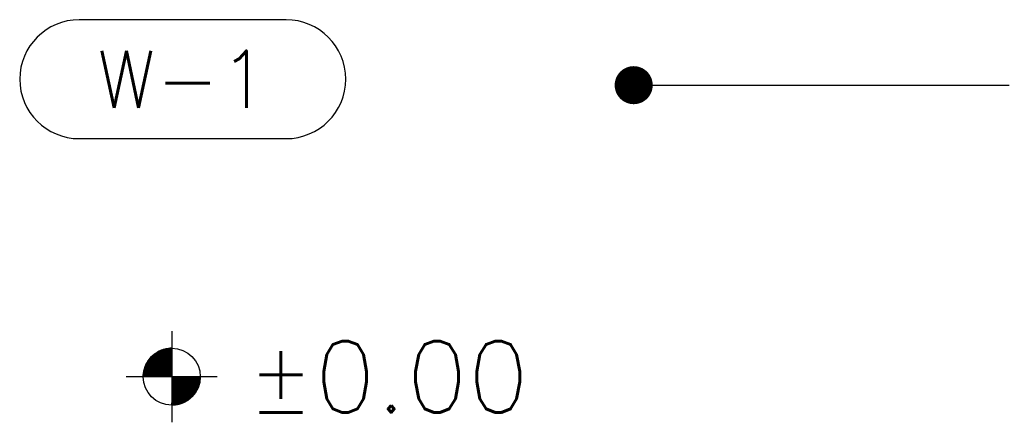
# Model space of a CAD drawing. Header units: millimetres. Extents: x -187664 to 435448, y -313239 to 299894.
# Drawn here: x -138109 to -135511, y 65010 to 66068 of the extents above; entities that cross this region are included whole.
import ezdxf
from ezdxf.enums import TextEntityAlignment as Align

# ---------------------------------------------------------------- set-up
doc = ezdxf.new("R2010")
doc.units = ezdxf.units.MM
doc.layers.add('DIM', color=1, linetype='Continuous')
doc.layers.add('Text', color=3, linetype='Continuous', lineweight=0)
doc.styles.add('RomanS', font='romans.shx', dxfattribs={"width": 0.8})

# ---------------------------------------------------------------- blocks, each defined once
blk = doc.blocks.new('*X2935')
at = {"color": 0}
for p, q in [((35029.76, 26590.35), (35044.68, 26605.27)), ((35029.76, 26590.44), (35044.59, 26605.27)), ((35029.76, 26590.53), (35044.5, 26605.27)), ((35029.76, 26590.62), (35044.41, 26605.27)), ((35029.76, 26590.71), (35044.32, 26605.27)), ((35029.77, 26590.8), (35044.23, 26605.27)), ((35029.77, 26590.27), (35044.76, 26605.26)), ((35029.77, 26590.89), (35044.14, 26605.26)), ((35029.77, 26590.98), (35044.05, 26605.26)), ((35029.78, 26591.08), (35043.95, 26605.25)), ((35029.78, 26591.17), (35043.86, 26605.25)), ((35029.79, 26591.27), (35043.77, 26605.24)), ((35029.8, 26591.36), (35043.67, 26605.24)), ((35029.8, 26591.46), (35043.58, 26605.23)), ((35029.81, 26591.55), (35043.48, 26605.22)), ((35029.82, 26591.65), (35043.38, 26605.21)), ((35029.83, 26591.75), (35043.28, 26605.2)), ((35029.84, 26591.85), (35043.19, 26605.19)), ((35029.85, 26591.94), (35043.09, 26605.18)), ((35029.86, 26590.27), (35044.76, 26605.17)), ((35029.86, 26592.04), (35042.99, 26605.17)), ((35029.87, 26592.15), (35042.89, 26605.16)), ((35029.89, 26592.25), (35042.78, 26605.14)), ((35029.9, 26592.35), (35042.68, 26605.13)), ((35029.92, 26592.45), (35042.58, 26605.12)), ((35029.93, 26592.56), (35042.48, 26605.1)), ((35029.95, 26590.27), (35044.76, 26605.08)), ((35029.95, 26592.66), (35042.37, 26605.08)), ((35029.97, 26592.77), (35042.26, 26605.07)), ((35029.98, 26592.87), (35042.16, 26605.05)), ((35030, 26592.98), (35042.05, 26605.03)), ((35030.02, 26593.09), (35041.94, 26605.01)), ((35030.04, 26590.27), (35044.76, 26605)), ((35030.04, 26593.2), (35041.83, 26604.99)), ((35030.07, 26593.31), (35041.72, 26604.96)), ((35030.09, 26593.42), (35041.61, 26604.94)), ((35030.12, 26593.54), (35041.5, 26604.92)), ((35030.12, 26590.27), (35044.76, 26604.91)), ((35030.14, 26593.65), (35041.38, 26604.89)), ((35030.17, 26593.77), (35041.27, 26604.86)), ((35030.2, 26593.88), (35041.15, 26604.83)), ((35030.21, 26590.27), (35044.76, 26604.82)), ((35030.23, 26594), (35041.03, 26604.8)), ((35030.26, 26594.12), (35040.91, 26604.77)), ((35030.29, 26594.24), (35040.79, 26604.74)), ((35030.3, 26590.27), (35044.76, 26604.73)), ((35030.33, 26594.36), (35040.67, 26604.71)), ((35030.36, 26594.49), (35040.54, 26604.67)), ((35030.39, 26590.27), (35044.76, 26604.64)), ((35030.4, 26594.61), (35040.42, 26604.63)), ((35030.44, 26594.74), (35040.29, 26604.59)), ((35030.48, 26590.27), (35044.76, 26604.55)), ((35030.48, 26594.87), (35040.16, 26604.55)), ((35030.52, 26595), (35040.03, 26604.51)), ((35030.57, 26590.27), (35044.76, 26604.47)), ((35030.57, 26595.14), (35039.9, 26604.47)), ((35030.61, 26595.27), (35039.76, 26604.42)), ((35030.66, 26590.27), (35044.76, 26604.38)), ((35030.66, 26595.41), (35039.62, 26604.37)), ((35030.71, 26595.55), (35039.48, 26604.32)), ((35030.74, 26590.27), (35044.76, 26604.29)), ((35030.77, 26595.69), (35039.34, 26604.26)), ((35030.83, 26595.84), (35039.19, 26604.21)), ((35030.83, 26590.27), (35044.76, 26604.2)), ((35030.89, 26595.99), (35039.04, 26604.14)), ((35030.92, 26590.27), (35044.76, 26604.11)), ((35030.95, 26596.14), (35038.89, 26604.08)), ((35031.01, 26590.27), (35044.76, 26604.02)), ((35031.02, 26596.29), (35038.74, 26604.01)), ((35031.09, 26596.45), (35038.58, 26603.94)), ((35031.1, 26590.27), (35044.76, 26603.93)), ((35031.16, 26596.62), (35038.41, 26603.87)), ((35031.19, 26590.27), (35044.76, 26603.85)), ((35031.24, 26596.79), (35038.25, 26603.79)), ((35031.27, 26590.27), (35044.76, 26603.76)), ((35031.33, 26596.96), (35038.07, 26603.7)), ((35031.36, 26590.27), (35044.76, 26603.67)), ((35031.42, 26597.14), (35037.89, 26603.61)), ((35031.45, 26590.27), (35044.76, 26603.58)), ((35031.52, 26597.32), (35037.71, 26603.52)), ((35031.54, 26590.27), (35044.76, 26603.49)), ((35031.62, 26597.52), (35037.52, 26603.41)), ((35031.63, 26590.27), (35044.76, 26603.4)), ((35031.72, 26590.27), (35044.76, 26603.32)), ((35031.73, 26597.72), (35037.31, 26603.3)), ((35031.8, 26590.27), (35044.76, 26603.23)), ((35031.86, 26597.93), (35037.1, 26603.18)), ((35031.89, 26590.27), (35044.76, 26603.14)), ((35031.98, 26590.27), (35044.76, 26603.05)), ((35031.99, 26598.15), (35036.88, 26603.04)), ((35032.07, 26590.27), (35044.76, 26602.96)), ((35032.14, 26598.39), (35036.64, 26602.89)), ((35032.16, 26590.27), (35044.76, 26602.87)), ((35032.25, 26590.27), (35044.76, 26602.79)), ((35032.31, 26598.65), (35036.38, 26602.72)), ((35032.33, 26590.27), (35044.76, 26602.7)), ((35032.42, 26590.27), (35044.76, 26602.61)), ((35032.51, 26590.27), (35044.76, 26602.52)), ((35032.51, 26598.94), (35036.1, 26602.52)), ((35032.6, 26590.27), (35044.76, 26602.43)), ((35032.69, 26590.27), (35044.76, 26602.34)), ((35032.75, 26599.26), (35035.77, 26602.29)), ((35032.78, 26590.27), (35044.76, 26602.26)), ((35032.86, 26590.27), (35044.76, 26602.17)), ((35032.95, 26590.27), (35044.76, 26602.08)), ((35033.04, 26590.27), (35044.76, 26601.99)), ((35033.05, 26599.65), (35035.38, 26601.98)), ((35033.13, 26590.27), (35044.76, 26601.9)), ((35033.22, 26590.27), (35044.76, 26601.81)), ((35033.31, 26590.27), (35044.76, 26601.73)), ((35033.4, 26590.27), (35044.76, 26601.64)), ((35033.48, 26590.27), (35044.76, 26601.55)), ((35033.52, 26600.21), (35034.82, 26601.52)), ((35033.57, 26590.27), (35044.76, 26601.46)), ((35033.66, 26590.27), (35044.76, 26601.37)), ((35043.8, 26590.27), (35033.68, 26600.39)), ((35043.89, 26590.27), (35033.73, 26600.44)), ((35033.75, 26590.27), (35044.76, 26601.28)), ((35043.98, 26590.27), (35033.77, 26600.49)), ((35044.07, 26590.27), (35033.81, 26600.53)), ((35033.84, 26590.27), (35044.76, 26601.19)), ((35044.16, 26590.27), (35033.85, 26600.58)), ((35044.25, 26590.27), (35033.9, 26600.62)), ((35033.93, 26590.27), (35044.76, 26601.11)), ((35044.33, 26590.27), (35033.94, 26600.67)), ((35044.42, 26590.27), (35033.98, 26600.71)), ((35034.01, 26590.27), (35044.76, 26601.02)), ((35044.51, 26590.27), (35034.03, 26600.76)), ((35044.6, 26590.27), (35034.07, 26600.8)), ((35034.1, 26590.27), (35044.76, 26600.93)), ((35044.69, 26590.27), (35034.12, 26600.85)), ((35044.76, 26590.29), (35034.16, 26600.89)), ((35034.19, 26590.27), (35044.76, 26600.84)), ((35044.76, 26590.38), (35034.2, 26600.94)), ((35044.76, 26590.47), (35034.25, 26600.98)), ((35034.28, 26590.27), (35044.76, 26600.75)), ((35044.76, 26590.56), (35034.29, 26601.02)), ((35044.76, 26590.65), (35034.34, 26601.07)), ((35034.37, 26590.27), (35044.76, 26600.66)), ((35044.76, 26590.74), (35034.38, 26601.11)), ((35044.76, 26590.82), (35034.43, 26601.15)), ((35034.46, 26590.27), (35044.76, 26600.58)), ((35044.76, 26590.91), (35034.47, 26601.2)), ((35044.76, 26591), (35034.52, 26601.24)), ((35034.54, 26590.27), (35044.76, 26600.49)), ((35044.76, 26591.09), (35034.57, 26601.28)), ((35044.76, 26591.18), (35034.61, 26601.32)), ((35034.63, 26590.27), (35044.76, 26600.4)), ((35044.76, 26591.27), (35034.66, 26601.37)), ((35044.76, 26591.35), (35034.7, 26601.41)), ((35044.76, 26591.44), (35034.75, 26601.45)), ((35044.76, 26591.53), (35034.8, 26601.49)), ((35044.76, 26591.62), (35034.84, 26601.53)), ((35044.76, 26591.71), (35034.89, 26601.57)), ((35044.76, 26591.8), (35034.94, 26601.62)), ((35044.76, 26591.89), (35034.99, 26601.66)), ((35044.76, 26591.97), (35035.03, 26601.7)), ((35044.76, 26592.06), (35035.08, 26601.74)), ((35044.76, 26592.15), (35035.13, 26601.78)), ((35044.76, 26592.24), (35035.18, 26601.82)), ((35044.76, 26592.33), (35035.23, 26601.86)), ((35044.76, 26592.42), (35035.27, 26601.9)), ((35044.76, 26592.5), (35035.32, 26601.94)), ((35044.76, 26592.59), (35035.37, 26601.98)), ((35044.76, 26592.68), (35035.42, 26602.02)), ((35044.76, 26592.77), (35035.47, 26602.06)), ((35044.76, 26592.86), (35035.52, 26602.09)), ((35044.76, 26592.95), (35035.57, 26602.13)), ((35044.76, 26593.03), (35035.62, 26602.17)), ((35044.76, 26593.12), (35035.67, 26602.21)), ((35044.76, 26593.21), (35035.72, 26602.25)), ((35044.76, 26593.3), (35035.77, 26602.29)), ((35044.76, 26593.39), (35035.82, 26602.32)), ((35044.76, 26593.48), (35035.87, 26602.36)), ((35044.76, 26593.56), (35035.92, 26602.4)), ((35044.76, 26593.65), (35035.97, 26602.44)), ((35044.76, 26593.74), (35036.03, 26602.47)), ((35044.76, 26593.83), (35036.08, 26602.51)), ((35044.76, 26593.92), (35036.13, 26602.55)), ((35044.76, 26594.01), (35036.18, 26602.58)), ((35044.76, 26594.09), (35036.23, 26602.62)), ((35044.76, 26594.18), (35036.29, 26602.65)), ((35044.76, 26594.27), (35036.34, 26602.69)), ((35044.76, 26594.36), (35036.39, 26602.73)), ((35044.76, 26594.45), (35036.44, 26602.76)), ((35044.76, 26594.54), (35036.5, 26602.8)), ((35044.76, 26594.63), (35036.55, 26602.83)), ((35044.76, 26594.71), (35036.6, 26602.87)), ((35044.76, 26594.8), (35036.66, 26602.9)), ((35044.76, 26594.89), (35036.71, 26602.94)), ((35044.76, 26594.98), (35036.77, 26602.97)), ((35044.76, 26595.07), (35036.82, 26603)), ((35044.76, 26595.16), (35036.88, 26603.04)), ((35044.76, 26595.24), (35036.93, 26603.07)), ((35044.76, 26595.33), (35036.98, 26603.1)), ((35044.76, 26595.42), (35037.04, 26603.14)), ((35044.76, 26595.51), (35037.1, 26603.17)), ((35044.76, 26595.6), (35037.15, 26603.2)), ((35044.76, 26595.69), (35037.21, 26603.24)), ((35044.76, 26595.77), (35037.26, 26603.27)), ((35044.76, 26595.86), (35037.32, 26603.3)), ((35044.76, 26595.95), (35037.37, 26603.33)), ((35044.76, 26596.04), (35037.43, 26603.36)), ((35044.76, 26596.13), (35037.49, 26603.4)), ((35044.76, 26596.22), (35037.55, 26603.43)), ((35044.76, 26596.3), (35037.6, 26603.46)), ((35044.76, 26596.39), (35037.66, 26603.49)), ((35044.76, 26596.48), (35037.72, 26603.52)), ((35044.76, 26596.57), (35037.78, 26603.55)), ((35044.76, 26596.66), (35037.83, 26603.58)), ((35044.76, 26596.75), (35037.89, 26603.61)), ((35044.76, 26596.83), (35037.95, 26603.64)), ((35044.76, 26596.92), (35038.01, 26603.67)), ((35044.76, 26597.01), (35038.07, 26603.7)), ((35044.76, 26597.1), (35038.13, 26603.73)), ((35044.76, 26597.19), (35038.19, 26603.76)), ((35044.76, 26597.28), (35038.25, 26603.79)), ((35044.76, 26597.37), (35038.31, 26603.82)), ((35044.76, 26597.45), (35038.37, 26603.85)), ((35044.76, 26597.54), (35038.43, 26603.87)), ((35044.76, 26597.63), (35038.49, 26603.9)), ((35044.76, 26597.72), (35038.55, 26603.93)), ((35044.76, 26597.81), (35038.61, 26603.96)), ((35044.76, 26597.9), (35038.67, 26603.98)), ((35044.76, 26597.98), (35038.73, 26604.01)), ((35044.76, 26598.07), (35038.79, 26604.04)), ((35044.76, 26598.16), (35038.85, 26604.06)), ((35044.76, 26598.25), (35038.92, 26604.09)), ((35044.76, 26598.34), (35038.98, 26604.12)), ((35044.76, 26598.43), (35039.04, 26604.14)), ((35044.76, 26598.51), (35039.1, 26604.17)), ((35044.76, 26598.6), (35039.17, 26604.19)), ((35044.76, 26598.69), (35039.23, 26604.22)), ((35044.76, 26598.78), (35039.29, 26604.24)), ((35044.76, 26598.87), (35039.36, 26604.27)), ((35044.76, 26598.96), (35039.42, 26604.29)), ((35044.76, 26599.04), (35039.48, 26604.32)), ((35044.76, 26599.13), (35039.55, 26604.34)), ((35044.76, 26599.22), (35039.61, 26604.37)), ((35044.76, 26599.31), (35039.68, 26604.39)), ((35044.76, 26599.4), (35039.74, 26604.41)), ((35044.76, 26599.49), (35039.81, 26604.44)), ((35044.76, 26599.57), (35039.87, 26604.46)), ((35044.76, 26599.66), (35039.94, 26604.48)), ((35044.76, 26599.75), (35040.01, 26604.5)), ((35044.76, 26599.84), (35040.07, 26604.52)), ((35044.76, 26599.93), (35040.14, 26604.55)), ((35044.76, 26600.02), (35040.21, 26604.57)), ((35044.76, 26600.11), (35040.27, 26604.59)), ((35044.76, 26600.19), (35040.34, 26604.61)), ((35044.76, 26600.28), (35040.41, 26604.63)), ((35044.76, 26600.37), (35040.48, 26604.65)), ((35044.76, 26600.46), (35040.54, 26604.67)), ((35044.76, 26600.55), (35040.61, 26604.69)), ((35044.76, 26600.64), (35040.68, 26604.71)), ((35044.76, 26600.72), (35040.75, 26604.73)), ((35044.76, 26600.81), (35040.82, 26604.75)), ((35044.76, 26600.9), (35040.89, 26604.77)), ((35044.76, 26600.99), (35040.96, 26604.79)), ((35044.76, 26601.08), (35041.03, 26604.8)), ((35044.76, 26601.17), (35041.1, 26604.82)), ((35044.76, 26601.25), (35041.17, 26604.84)), ((35044.76, 26601.34), (35041.24, 26604.86)), ((35044.76, 26601.43), (35041.31, 26604.87)), ((35044.76, 26601.52), (35041.39, 26604.89)), ((35044.76, 26601.61), (35041.46, 26604.91)), ((35044.76, 26601.7), (35041.53, 26604.92)), ((35044.76, 26601.78), (35041.6, 26604.94)), ((35044.76, 26601.87), (35041.67, 26604.95)), ((35044.76, 26601.96), (35041.75, 26604.97)), ((35044.76, 26602.05), (35041.82, 26604.98)), ((35044.76, 26602.14), (35041.9, 26605)), ((35044.76, 26602.23), (35041.97, 26605.01)), ((35044.76, 26602.31), (35042.04, 26605.03)), ((35044.76, 26602.4), (35042.12, 26605.04)), ((35044.76, 26602.49), (35042.19, 26605.05)), ((35044.76, 26602.58), (35042.27, 26605.07)), ((35044.76, 26602.67), (35042.35, 26605.08)), ((35044.76, 26602.76), (35042.42, 26605.09)), ((35044.76, 26602.85), (35042.5, 26605.1)), ((35044.76, 26602.93), (35042.58, 26605.12)), ((35044.76, 26603.02), (35042.65, 26605.13)), ((35044.76, 26603.11), (35042.73, 26605.14)), ((35044.76, 26603.2), (35042.81, 26605.15)), ((35044.76, 26603.29), (35042.89, 26605.16)), ((35044.76, 26603.38), (35042.96, 26605.17)), ((35044.76, 26603.46), (35043.04, 26605.18)), ((35044.76, 26603.55), (35043.12, 26605.19)), ((35044.76, 26603.64), (35043.2, 26605.19)), ((35044.76, 26603.73), (35043.28, 26605.2)), ((35044.76, 26603.82), (35043.36, 26605.21)), ((35044.76, 26603.91), (35043.45, 26605.22)), ((35044.76, 26603.99), (35043.53, 26605.22)), ((35044.76, 26604.08), (35043.61, 26605.23)), ((35044.76, 26604.17), (35043.69, 26605.24)), ((35044.76, 26604.26), (35043.77, 26605.24)), ((35044.76, 26604.35), (35043.86, 26605.25)), ((35044.76, 26604.44), (35043.94, 26605.25)), ((35044.76, 26604.52), (35044.02, 26605.26)), ((35044.76, 26604.61), (35044.11, 26605.26)), ((35044.76, 26604.7), (35044.19, 26605.26)), ((35044.76, 26604.79), (35044.28, 26605.27)), ((35044.76, 26604.88), (35044.37, 26605.27)), ((35044.76, 26604.97), (35044.45, 26605.27)), ((35044.76, 26605.06), (35044.54, 26605.27)), ((35044.76, 26605.14), (35044.63, 26605.27)), ((35044.76, 26605.23), (35044.71, 26605.27)), ((35035.5, 26590.27), (35030.58, 26595.19)), ((35035.58, 26590.27), (35030.61, 26595.25)), ((35035.67, 26590.27), (35030.63, 26595.32)), ((35035.76, 26590.27), (35030.65, 26595.38)), ((35035.85, 26590.27), (35030.68, 26595.45)), ((35035.94, 26590.27), (35030.7, 26595.51)), ((35036.03, 26590.27), (35030.72, 26595.58)), ((35036.11, 26590.27), (35030.75, 26595.64)), ((35036.2, 26590.27), (35030.77, 26595.7)), ((35036.29, 26590.27), (35030.8, 26595.77)), ((35036.38, 26590.27), (35030.82, 26595.83)), ((35036.47, 26590.27), (35030.85, 26595.89)), ((35036.56, 26590.27), (35030.87, 26595.96)), ((35036.64, 26590.27), (35030.9, 26596.02)), ((35036.73, 26590.27), (35030.93, 26596.08)), ((35036.82, 26590.27), (35030.95, 26596.14)), ((35036.91, 26590.27), (35030.98, 26596.21)), ((35037, 26590.27), (35031.01, 26596.27)), ((35037.09, 26590.27), (35031.03, 26596.33)), ((35037.17, 26590.27), (35031.06, 26596.39)), ((35037.26, 26590.27), (35031.09, 26596.45)), ((35037.35, 26590.27), (35031.11, 26596.51)), ((35037.44, 26590.27), (35031.14, 26596.57)), ((35037.53, 26590.27), (35031.17, 26596.63)), ((35037.62, 26590.27), (35031.2, 26596.69)), ((35037.7, 26590.27), (35031.23, 26596.75)), ((35037.79, 26590.27), (35031.26, 26596.81)), ((35037.88, 26590.27), (35031.29, 26596.87)), ((35037.97, 26590.27), (35031.31, 26596.93)), ((35038.06, 26590.27), (35031.34, 26596.99)), ((35038.15, 26590.27), (35031.37, 26597.05)), ((35038.24, 26590.27), (35031.4, 26597.11)), ((35038.32, 26590.27), (35031.43, 26597.17)), ((35038.41, 26590.27), (35031.46, 26597.22)), ((35038.5, 26590.27), (35031.49, 26597.28)), ((35038.59, 26590.27), (35031.52, 26597.34)), ((35038.68, 26590.27), (35031.56, 26597.4)), ((35038.77, 26590.27), (35031.59, 26597.45)), ((35038.85, 26590.27), (35031.62, 26597.51)), ((35038.94, 26590.27), (35031.65, 26597.57)), ((35039.03, 26590.27), (35031.68, 26597.62)), ((35039.12, 26590.27), (35031.71, 26597.68)), ((35039.21, 26590.27), (35031.74, 26597.74)), ((35039.3, 26590.27), (35031.78, 26597.79)), ((35039.38, 26590.27), (35031.81, 26597.85)), ((35039.47, 26590.27), (35031.84, 26597.91)), ((35039.56, 26590.27), (35031.88, 26597.96)), ((35039.65, 26590.27), (35031.91, 26598.02)), ((35039.74, 26590.27), (35031.94, 26598.07)), ((35039.83, 26590.27), (35031.98, 26598.13)), ((35039.91, 26590.27), (35032.01, 26598.18)), ((35040, 26590.27), (35032.04, 26598.23)), ((35040.09, 26590.27), (35032.08, 26598.29)), ((35040.18, 26590.27), (35032.11, 26598.34)), ((35040.27, 26590.27), (35032.15, 26598.4)), ((35040.36, 26590.27), (35032.18, 26598.45)), ((35040.44, 26590.27), (35032.22, 26598.5)), ((35040.53, 26590.27), (35032.25, 26598.56)), ((35040.62, 26590.27), (35032.29, 26598.61)), ((35040.71, 26590.27), (35032.32, 26598.66)), ((35040.8, 26590.27), (35032.36, 26598.72)), ((35040.89, 26590.27), (35032.39, 26598.77)), ((35040.98, 26590.27), (35032.43, 26598.82)), ((35041.06, 26590.27), (35032.47, 26598.87)), ((35041.15, 26590.27), (35032.5, 26598.92)), ((35041.24, 26590.27), (35032.54, 26598.98)), ((35041.33, 26590.27), (35032.58, 26599.03)), ((35041.42, 26590.27), (35032.61, 26599.08)), ((35041.51, 26590.27), (35032.65, 26599.13)), ((35041.59, 26590.27), (35032.69, 26599.18)), ((35041.68, 26590.27), (35032.73, 26599.23)), ((35041.77, 26590.27), (35032.76, 26599.28)), ((35041.86, 26590.27), (35032.8, 26599.33)), ((35041.95, 26590.27), (35032.84, 26599.38)), ((35042.04, 26590.27), (35032.88, 26599.43)), ((35042.12, 26590.27), (35032.92, 26599.48)), ((35042.21, 26590.27), (35032.95, 26599.53)), ((35042.3, 26590.27), (35032.99, 26599.58)), ((35042.39, 26590.27), (35033.03, 26599.63)), ((35042.48, 26590.27), (35033.07, 26599.68)), ((35042.57, 26590.27), (35033.11, 26599.73)), ((35042.65, 26590.27), (35033.15, 26599.78)), ((35042.74, 26590.27), (35033.19, 26599.83)), ((35042.83, 26590.27), (35033.23, 26599.88)), ((35042.92, 26590.27), (35033.27, 26599.92)), ((35043.01, 26590.27), (35033.31, 26599.97)), ((35043.1, 26590.27), (35033.35, 26600.02)), ((35043.19, 26590.27), (35033.39, 26600.07)), ((35043.27, 26590.27), (35033.43, 26600.11)), ((35043.36, 26590.27), (35033.48, 26600.16)), ((35043.45, 26590.27), (35033.52, 26600.21)), ((35043.54, 26590.27), (35033.56, 26600.25)), ((35043.63, 26590.27), (35033.6, 26600.3)), ((35043.72, 26590.27), (35033.64, 26600.35)), ((35034.72, 26590.27), (35044.76, 26600.31)), ((35034.81, 26590.27), (35044.76, 26600.22)), ((35034.9, 26590.27), (35044.76, 26600.13)), ((35034.99, 26590.27), (35044.76, 26600.05)), ((35035.07, 26590.27), (35044.76, 26599.96)), ((35035.16, 26590.27), (35044.76, 26599.87)), ((35035.25, 26590.27), (35044.76, 26599.78)), ((35035.34, 26590.27), (35044.76, 26599.69)), ((35035.43, 26590.27), (35044.76, 26599.6)), ((35035.52, 26590.27), (35044.76, 26599.52)), ((35035.6, 26590.27), (35044.76, 26599.43)), ((35035.69, 26590.27), (35044.76, 26599.34)), ((35035.78, 26590.27), (35044.76, 26599.25)), ((35035.87, 26590.27), (35044.76, 26599.16)), ((35035.96, 26590.27), (35044.76, 26599.07)), ((35036.05, 26590.27), (35044.76, 26598.99)), ((35036.14, 26590.27), (35044.76, 26598.9)), ((35036.22, 26590.27), (35044.76, 26598.81)), ((35036.31, 26590.27), (35044.76, 26598.72)), ((35036.4, 26590.27), (35044.76, 26598.63)), ((35036.49, 26590.27), (35044.76, 26598.54)), ((35036.58, 26590.27), (35044.76, 26598.45)), ((35036.67, 26590.27), (35044.76, 26598.37)), ((35036.75, 26590.27), (35044.76, 26598.28)), ((35036.84, 26590.27), (35044.76, 26598.19)), ((35036.93, 26590.27), (35044.76, 26598.1)), ((35037.02, 26590.27), (35044.76, 26598.01)), ((35037.11, 26590.27), (35044.76, 26597.92)), ((35037.2, 26590.27), (35044.76, 26597.84)), ((35037.28, 26590.27), (35044.76, 26597.75)), ((35037.37, 26590.27), (35044.76, 26597.66)), ((35037.46, 26590.27), (35044.76, 26597.57)), ((35037.55, 26590.27), (35044.76, 26597.48)), ((35037.64, 26590.27), (35044.76, 26597.39)), ((35037.73, 26590.27), (35044.76, 26597.31)), ((35037.81, 26590.27), (35044.76, 26597.22)), ((35037.9, 26590.27), (35044.76, 26597.13)), ((35037.99, 26590.27), (35044.76, 26597.04)), ((35038.08, 26590.27), (35044.76, 26596.95)), ((35038.17, 26590.27), (35044.76, 26596.86)), ((35038.26, 26590.27), (35044.76, 26596.78)), ((35038.34, 26590.27), (35044.76, 26596.69)), ((35038.43, 26590.27), (35044.76, 26596.6)), ((35038.52, 26590.27), (35044.76, 26596.51)), ((35038.61, 26590.27), (35044.76, 26596.42)), ((35038.7, 26590.27), (35044.76, 26596.33)), ((35038.79, 26590.27), (35044.76, 26596.24)), ((35038.88, 26590.27), (35044.76, 26596.16)), ((35038.96, 26590.27), (35044.76, 26596.07)), ((35039.05, 26590.27), (35044.76, 26595.98)), ((35039.14, 26590.27), (35044.76, 26595.89)), ((35039.23, 26590.27), (35044.76, 26595.8)), ((35039.32, 26590.27), (35044.76, 26595.71)), ((35039.41, 26590.27), (35044.76, 26595.63)), ((35039.49, 26590.27), (35044.76, 26595.54)), ((35039.58, 26590.27), (35044.76, 26595.45)), ((35039.67, 26590.27), (35044.76, 26595.36)), ((35039.76, 26590.27), (35044.76, 26595.27)), ((35039.85, 26590.27), (35044.76, 26595.18)), ((35030.19, 26590.27), (35029.76, 26590.7)), ((35030.1, 26590.27), (35029.76, 26590.62)), ((35030.02, 26590.27), (35029.76, 26590.53)), ((35029.93, 26590.27), (35029.76, 26590.44)), ((35029.84, 26590.27), (35029.76, 26590.36)), ((35030.46, 26590.27), (35029.77, 26590.96)), ((35030.37, 26590.27), (35029.77, 26590.87)), ((35030.28, 26590.27), (35029.77, 26590.79)), ((35030.63, 26590.27), (35029.78, 26591.13)), ((35030.55, 26590.27), (35029.78, 26591.04)), ((35030.81, 26590.27), (35029.79, 26591.29)), ((35030.72, 26590.27), (35029.79, 26591.21)), ((35030.99, 26590.27), (35029.8, 26591.46)), ((35030.9, 26590.27), (35029.8, 26591.38)), ((35031.08, 26590.27), (35029.81, 26591.54)), ((35031.25, 26590.27), (35029.82, 26591.7)), ((35031.16, 26590.27), (35029.82, 26591.62)), ((35031.34, 26590.27), (35029.83, 26591.78)), ((35031.43, 26590.27), (35029.84, 26591.86)), ((35031.52, 26590.27), (35029.85, 26591.94)), ((35031.61, 26590.27), (35029.86, 26592.02)), ((35031.69, 26590.27), (35029.87, 26592.1)), ((35031.78, 26590.27), (35029.88, 26592.18)), ((35031.87, 26590.27), (35029.89, 26592.26)), ((35031.96, 26590.27), (35029.9, 26592.34)), ((35032.05, 26590.27), (35029.91, 26592.41)), ((35032.14, 26590.27), (35029.92, 26592.49)), ((35032.22, 26590.27), (35029.93, 26592.57)), ((35032.31, 26590.27), (35029.94, 26592.64)), ((35032.4, 26590.27), (35029.96, 26592.72)), ((35032.49, 26590.27), (35029.97, 26592.79)), ((35032.58, 26590.27), (35029.98, 26592.87)), ((35032.67, 26590.27), (35030, 26592.95)), ((35032.76, 26590.27), (35030.01, 26593.02)), ((35032.84, 26590.27), (35030.02, 26593.09)), ((35032.93, 26590.27), (35030.04, 26593.17)), ((35033.02, 26590.27), (35030.05, 26593.24)), ((35033.11, 26590.27), (35030.07, 26593.32)), ((35033.2, 26590.27), (35030.08, 26593.39)), ((35033.29, 26590.27), (35030.1, 26593.46)), ((35033.37, 26590.27), (35030.12, 26593.53)), ((35033.46, 26590.27), (35030.13, 26593.61)), ((35033.55, 26590.27), (35030.15, 26593.68)), ((35033.64, 26590.27), (35030.16, 26593.75)), ((35033.73, 26590.27), (35030.18, 26593.82)), ((35033.82, 26590.27), (35030.2, 26593.89)), ((35033.9, 26590.27), (35030.22, 26593.96)), ((35033.99, 26590.27), (35030.24, 26594.03)), ((35034.08, 26590.27), (35030.25, 26594.1)), ((35034.17, 26590.27), (35030.27, 26594.17)), ((35034.26, 26590.27), (35030.29, 26594.24)), ((35034.35, 26590.27), (35030.31, 26594.31)), ((35034.43, 26590.27), (35030.33, 26594.38)), ((35034.52, 26590.27), (35030.35, 26594.45)), ((35034.61, 26590.27), (35030.37, 26594.52)), ((35034.7, 26590.27), (35030.39, 26594.59)), ((35034.79, 26590.27), (35030.41, 26594.65)), ((35034.88, 26590.27), (35030.43, 26594.72)), ((35034.96, 26590.27), (35030.45, 26594.79)), ((35035.05, 26590.27), (35030.47, 26594.86)), ((35035.14, 26590.27), (35030.49, 26594.92)), ((35035.23, 26590.27), (35030.52, 26594.99)), ((35035.32, 26590.27), (35030.54, 26595.05)), ((35035.41, 26590.27), (35030.56, 26595.12)), ((35039.94, 26590.27), (35044.76, 26595.1)), ((35040.02, 26590.27), (35044.76, 26595.01)), ((35040.11, 26590.27), (35044.76, 26594.92)), ((35040.2, 26590.27), (35044.76, 26594.83)), ((35040.29, 26590.27), (35044.76, 26594.74)), ((35040.38, 26590.27), (35044.76, 26594.65)), ((35040.47, 26590.27), (35044.76, 26594.57)), ((35040.55, 26590.27), (35044.76, 26594.48)), ((35040.64, 26590.27), (35044.76, 26594.39)), ((35040.73, 26590.27), (35044.76, 26594.3)), ((35040.82, 26590.27), (35044.76, 26594.21)), ((35040.91, 26590.27), (35044.76, 26594.12)), ((35041, 26590.27), (35044.76, 26594.04)), ((35041.08, 26590.27), (35044.76, 26593.95)), ((35041.17, 26590.27), (35044.76, 26593.86)), ((35041.26, 26590.27), (35044.76, 26593.77)), ((35041.35, 26590.27), (35044.76, 26593.68)), ((35041.44, 26590.27), (35044.76, 26593.59)), ((35041.53, 26590.27), (35044.76, 26593.5)), ((35041.62, 26590.27), (35044.76, 26593.42)), ((35041.7, 26590.27), (35044.76, 26593.33)), ((35041.79, 26590.27), (35044.76, 26593.24)), ((35041.88, 26590.27), (35044.76, 26593.15)), ((35041.97, 26590.27), (35044.76, 26593.06)), ((35042.06, 26590.27), (35044.76, 26592.97)), ((35042.15, 26590.27), (35044.76, 26592.89)), ((35042.23, 26590.27), (35044.76, 26592.8)), ((35042.32, 26590.27), (35044.76, 26592.71)), ((35042.41, 26590.27), (35044.76, 26592.62)), ((35042.5, 26590.27), (35044.76, 26592.53)), ((35042.59, 26590.27), (35044.76, 26592.44)), ((35042.68, 26590.27), (35044.76, 26592.36)), ((35042.76, 26590.27), (35044.76, 26592.27)), ((35042.85, 26590.27), (35044.76, 26592.18)), ((35042.94, 26590.27), (35044.76, 26592.09)), ((35043.03, 26590.27), (35044.76, 26592)), ((35043.12, 26590.27), (35044.76, 26591.91)), ((35043.21, 26590.27), (35044.76, 26591.83)), ((35043.29, 26590.27), (35044.76, 26591.74)), ((35043.38, 26590.27), (35044.76, 26591.65)), ((35043.47, 26590.27), (35044.76, 26591.56)), ((35043.56, 26590.27), (35044.76, 26591.47)), ((35043.65, 26590.27), (35044.76, 26591.38)), ((35043.74, 26590.27), (35044.76, 26591.3)), ((35043.82, 26590.27), (35044.76, 26591.21)), ((35043.91, 26590.27), (35044.76, 26591.12)), ((35044, 26590.27), (35044.76, 26591.03)), ((35044.09, 26590.27), (35044.76, 26590.94)), ((35044.18, 26590.27), (35044.76, 26590.85)), ((35044.27, 26590.27), (35044.76, 26590.76)), ((35044.36, 26590.27), (35044.76, 26590.68)), ((35044.44, 26590.27), (35044.76, 26590.59)), ((35044.53, 26590.27), (35044.76, 26590.5)), ((35044.62, 26590.27), (35044.76, 26590.41)), ((35044.71, 26590.27), (35044.76, 26590.32)), ((35044.76, 26590.23), (35044.8, 26590.27)), ((35044.76, 26590.15), (35044.89, 26590.27)), ((35044.76, 26590.06), (35044.97, 26590.27)), ((35044.76, 26589.97), (35045.06, 26590.27)), ((35044.76, 26589.88), (35045.15, 26590.27)), ((35044.76, 26589.79), (35045.24, 26590.27)), ((35044.76, 26589.7), (35045.33, 26590.27)), ((35044.76, 26589.62), (35045.42, 26590.27)), ((35044.76, 26589.53), (35045.5, 26590.27)), ((35044.76, 26589.44), (35045.59, 26590.27)), ((35044.76, 26589.35), (35045.68, 26590.27)), ((35044.76, 26589.26), (35045.77, 26590.27)), ((35044.76, 26589.17), (35045.86, 26590.27)), ((35044.76, 26589.09), (35045.95, 26590.27)), ((35044.76, 26589), (35046.03, 26590.27)), ((35044.76, 26588.91), (35046.12, 26590.27)), ((35044.76, 26588.82), (35046.21, 26590.27)), ((35044.76, 26588.73), (35046.3, 26590.27)), ((35044.76, 26588.64), (35046.39, 26590.27)), ((35044.76, 26588.56), (35046.48, 26590.27)), ((35044.76, 26588.47), (35046.56, 26590.27)), ((35044.76, 26588.38), (35046.65, 26590.27)), ((35044.76, 26588.29), (35046.74, 26590.27)), ((35044.76, 26588.2), (35046.83, 26590.27)), ((35044.76, 26588.11), (35046.92, 26590.27)), ((35044.76, 26588.02), (35047.01, 26590.27)), ((35044.76, 26587.94), (35047.1, 26590.27)), ((35044.76, 26587.85), (35047.18, 26590.27)), ((35044.76, 26587.76), (35047.27, 26590.27)), ((35044.76, 26587.67), (35047.36, 26590.27)), ((35044.76, 26587.58), (35047.45, 26590.27)), ((35044.76, 26587.49), (35047.54, 26590.27)), ((35044.76, 26587.41), (35047.63, 26590.27)), ((35044.76, 26587.32), (35047.71, 26590.27)), ((35044.76, 26587.23), (35047.8, 26590.27)), ((35044.76, 26587.14), (35047.89, 26590.27)), ((35044.76, 26587.05), (35047.98, 26590.27)), ((35044.76, 26586.96), (35048.07, 26590.27)), ((35044.76, 26586.88), (35048.16, 26590.27)), ((35044.76, 26586.79), (35048.24, 26590.27)), ((35044.76, 26586.7), (35048.33, 26590.27)), ((35044.76, 26586.61), (35048.42, 26590.27)), ((35044.76, 26586.52), (35048.51, 26590.27)), ((35044.76, 26586.43), (35048.6, 26590.27)), ((35044.76, 26586.35), (35048.69, 26590.27)), ((35044.76, 26586.26), (35048.77, 26590.27)), ((35044.76, 26586.17), (35048.86, 26590.27)), ((35044.76, 26586.08), (35048.95, 26590.27)), ((35044.76, 26585.99), (35049.04, 26590.27)), ((35044.76, 26585.9), (35049.13, 26590.27)), ((35044.76, 26585.82), (35049.22, 26590.27)), ((35044.76, 26585.73), (35049.3, 26590.27)), ((35044.76, 26585.64), (35049.39, 26590.27)), ((35044.76, 26585.55), (35049.48, 26590.27)), ((35044.76, 26585.46), (35049.57, 26590.27)), ((35044.76, 26585.37), (35049.66, 26590.27)), ((35044.76, 26585.28), (35049.75, 26590.27)), ((35044.76, 26585.2), (35049.84, 26590.27)), ((35044.76, 26585.11), (35049.92, 26590.27)), ((35044.76, 26585.02), (35050.01, 26590.27)), ((35044.76, 26584.93), (35050.1, 26590.27)), ((35044.76, 26584.84), (35050.19, 26590.27)), ((35044.76, 26584.75), (35050.28, 26590.27)), ((35044.76, 26584.67), (35050.37, 26590.27)), ((35044.76, 26584.58), (35050.45, 26590.27)), ((35044.76, 26584.49), (35050.54, 26590.27)), ((35044.76, 26584.4), (35050.63, 26590.27)), ((35044.76, 26584.31), (35050.72, 26590.27)), ((35044.76, 26584.22), (35050.81, 26590.27)), ((35044.76, 26584.14), (35050.9, 26590.27)), ((35044.76, 26584.05), (35050.98, 26590.27)), ((35044.76, 26583.96), (35051.07, 26590.27)), ((35044.76, 26583.87), (35051.16, 26590.27)), ((35044.76, 26583.78), (35051.25, 26590.27)), ((35044.76, 26583.69), (35051.34, 26590.27)), ((35044.76, 26583.61), (35051.43, 26590.27)), ((35044.76, 26583.52), (35051.51, 26590.27)), ((35044.76, 26583.43), (35051.6, 26590.27)), ((35044.76, 26583.34), (35051.69, 26590.27)), ((35044.76, 26583.25), (35051.78, 26590.27)), ((35044.76, 26583.16), (35051.87, 26590.27)), ((35044.76, 26583.08), (35051.96, 26590.27)), ((35044.76, 26582.99), (35052.05, 26590.27)), ((35044.76, 26582.9), (35052.13, 26590.27)), ((35044.76, 26582.81), (35052.22, 26590.27)), ((35044.76, 26582.72), (35052.31, 26590.27)), ((35044.76, 26582.63), (35052.4, 26590.27)), ((35044.76, 26582.54), (35052.49, 26590.27)), ((35044.76, 26582.46), (35052.58, 26590.27)), ((35044.76, 26582.37), (35052.66, 26590.27)), ((35044.76, 26582.28), (35052.75, 26590.27)), ((35044.76, 26582.19), (35052.84, 26590.27)), ((35044.76, 26582.1), (35052.93, 26590.27)), ((35044.76, 26582.01), (35053.02, 26590.27)), ((35044.76, 26581.93), (35053.11, 26590.27)), ((35044.76, 26581.84), (35053.19, 26590.27)), ((35044.76, 26581.75), (35053.28, 26590.27)), ((35044.76, 26581.66), (35053.37, 26590.27)), ((35044.76, 26581.57), (35053.46, 26590.27)), ((35044.76, 26581.48), (35053.55, 26590.27)), ((35044.76, 26581.4), (35053.64, 26590.27)), ((35044.76, 26581.31), (35053.72, 26590.27)), ((35044.76, 26581.22), (35053.81, 26590.27)), ((35044.76, 26581.13), (35053.9, 26590.27)), ((35044.76, 26581.04), (35053.99, 26590.27)), ((35044.76, 26580.95), (35054.08, 26590.27)), ((35044.76, 26580.87), (35054.17, 26590.27)), ((35044.76, 26580.78), (35054.25, 26590.27)), ((35044.76, 26580.69), (35054.34, 26590.27)), ((35044.76, 26580.6), (35054.43, 26590.27)), ((35044.76, 26580.51), (35054.52, 26590.27)), ((35044.76, 26580.42), (35054.61, 26590.27)), ((35044.76, 26580.34), (35054.7, 26590.27)), ((35044.76, 26580.25), (35054.79, 26590.27)), ((35044.76, 26580.16), (35054.87, 26590.27)), ((35044.76, 26580.07), (35054.96, 26590.27)), ((35044.76, 26579.98), (35055.05, 26590.27)), ((35044.76, 26579.89), (35055.14, 26590.27)), ((35044.76, 26579.8), (35055.23, 26590.27)), ((35044.76, 26579.72), (35055.32, 26590.27)), ((35044.76, 26579.63), (35055.4, 26590.27)), ((35044.76, 26579.54), (35055.49, 26590.27)), ((35044.76, 26579.45), (35055.58, 26590.27)), ((35044.76, 26579.36), (35055.67, 26590.27)), ((35044.76, 26579.27), (35055.76, 26590.27)), ((35044.76, 26579.19), (35055.85, 26590.27)), ((35044.76, 26579.1), (35055.93, 26590.27)), ((35044.76, 26579.01), (35056.02, 26590.27)), ((35044.76, 26578.92), (35056.11, 26590.27)), ((35044.76, 26578.83), (35056.2, 26590.27)), ((35044.76, 26578.74), (35056.29, 26590.27)), ((35044.76, 26578.66), (35056.38, 26590.27)), ((35044.76, 26578.57), (35056.46, 26590.27)), ((35044.76, 26578.48), (35056.55, 26590.27)), ((35044.76, 26578.39), (35056.64, 26590.27)), ((35044.76, 26578.3), (35056.73, 26590.27)), ((35044.76, 26578.21), (35056.82, 26590.27)), ((35044.76, 26578.13), (35056.91, 26590.27)), ((35044.76, 26578.04), (35056.99, 26590.27)), ((35044.76, 26577.95), (35057.08, 26590.27)), ((35044.76, 26577.86), (35057.17, 26590.27)), ((35044.76, 26577.77), (35057.26, 26590.27)), ((35044.76, 26577.68), (35057.35, 26590.27)), ((35044.76, 26577.6), (35057.44, 26590.27)), ((35044.76, 26577.51), (35057.53, 26590.27)), ((35044.76, 26577.42), (35057.61, 26590.27)), ((35044.76, 26577.33), (35057.7, 26590.27)), ((35044.76, 26577.24), (35057.79, 26590.27)), ((35044.76, 26577.15), (35057.88, 26590.27)), ((35044.76, 26577.06), (35057.97, 26590.27)), ((35044.76, 26576.98), (35058.06, 26590.27)), ((35044.76, 26576.89), (35058.14, 26590.27)), ((35044.76, 26576.8), (35058.23, 26590.27)), ((35044.76, 26576.71), (35058.32, 26590.27)), ((35044.76, 26576.62), (35058.41, 26590.27)), ((35044.76, 26576.53), (35058.5, 26590.27)), ((35044.76, 26576.45), (35058.59, 26590.27)), ((35044.76, 26576.36), (35058.67, 26590.27)), ((35044.76, 26576.27), (35058.76, 26590.27)), ((35044.76, 26576.18), (35058.85, 26590.27)), ((35044.76, 26576.09), (35058.94, 26590.27)), ((35044.76, 26576), (35059.03, 26590.27)), ((35044.76, 26575.92), (35059.12, 26590.27)), ((35044.76, 26575.83), (35059.2, 26590.27)), ((35044.76, 26575.74), (35059.29, 26590.27)), ((35044.76, 26575.65), (35059.38, 26590.27)), ((35044.76, 26575.56), (35059.47, 26590.27)), ((35044.76, 26575.47), (35059.56, 26590.27)), ((35044.76, 26575.39), (35059.65, 26590.27)), ((35044.76, 26575.3), (35059.73, 26590.27)), ((35055.33, 26579.63), (35044.76, 26590.21)), ((35055.28, 26579.59), (35044.76, 26590.12)), ((35055.24, 26579.55), (35044.76, 26590.03)), ((35055.37, 26579.68), (35044.78, 26590.27)), ((35044.82, 26575.28), (35059.76, 26590.21)), ((35055.42, 26579.72), (35044.86, 26590.27)), ((35044.91, 26575.28), (35059.76, 26590.12)), ((35055.46, 26579.77), (35044.95, 26590.27)), ((35045, 26575.28), (35059.75, 26590.03)), ((35055.5, 26579.81), (35045.04, 26590.27)), ((35055.55, 26579.86), (35045.13, 26590.27)), ((35055.59, 26579.9), (35045.22, 26590.27)), ((35055.63, 26579.95), (35045.31, 26590.27)), ((35055.68, 26579.99), (35045.39, 26590.27)), ((35055.72, 26580.04), (35045.48, 26590.27)), ((35055.76, 26580.08), (35045.57, 26590.27)), ((35055.81, 26580.13), (35045.66, 26590.27)), ((35055.85, 26580.18), (35045.75, 26590.27)), ((35055.89, 26580.22), (35045.84, 26590.27)), ((35055.93, 26580.27), (35045.93, 26590.27)), ((35055.97, 26580.32), (35046.01, 26590.27)), ((35056.01, 26580.36), (35046.1, 26590.27)), ((35056.06, 26580.41), (35046.19, 26590.27)), ((35056.1, 26580.46), (35046.28, 26590.27)), ((35056.14, 26580.5), (35046.37, 26590.27)), ((35056.18, 26580.55), (35046.46, 26590.27)), ((35056.22, 26580.6), (35046.54, 26590.27)), ((35056.26, 26580.65), (35046.63, 26590.27)), ((35056.3, 26580.7), (35046.72, 26590.27)), ((35056.34, 26580.74), (35046.81, 26590.27)), ((35056.38, 26580.79), (35046.9, 26590.27)), ((35056.42, 26580.84), (35046.99, 26590.27)), ((35056.46, 26580.89), (35047.07, 26590.27)), ((35056.5, 26580.94), (35047.16, 26590.27)), ((35056.54, 26580.99), (35047.25, 26590.27)), ((35056.58, 26581.04), (35047.34, 26590.27)), ((35056.61, 26581.09), (35047.43, 26590.27)), ((35056.65, 26581.14), (35047.52, 26590.27)), ((35056.69, 26581.19), (35047.6, 26590.27)), ((35056.73, 26581.24), (35047.69, 26590.27)), ((35056.77, 26581.29), (35047.78, 26590.27)), ((35056.81, 26581.34), (35047.87, 26590.27)), ((35056.84, 26581.39), (35047.96, 26590.27)), ((35056.88, 26581.44), (35048.05, 26590.27)), ((35056.92, 26581.49), (35048.13, 26590.27)), ((35056.95, 26581.54), (35048.22, 26590.27)), ((35056.99, 26581.6), (35048.31, 26590.27)), ((35057.03, 26581.65), (35048.4, 26590.27)), ((35057.06, 26581.7), (35048.49, 26590.27)), ((35057.1, 26581.75), (35048.58, 26590.27)), ((35057.14, 26581.8), (35048.67, 26590.27)), ((35057.17, 26581.86), (35048.75, 26590.27)), ((35057.21, 26581.91), (35048.84, 26590.27)), ((35057.24, 26581.96), (35048.93, 26590.27)), ((35057.28, 26582.02), (35049.02, 26590.27)), ((35057.31, 26582.07), (35049.11, 26590.27)), ((35057.35, 26582.12), (35049.2, 26590.27)), ((35057.38, 26582.18), (35049.28, 26590.27)), ((35057.42, 26582.23), (35049.37, 26590.27)), ((35057.45, 26582.28), (35049.46, 26590.27)), ((35057.49, 26582.34), (35049.55, 26590.27)), ((35057.52, 26582.39), (35049.64, 26590.27)), ((35057.55, 26582.45), (35049.73, 26590.27)), ((35057.59, 26582.5), (35049.81, 26590.27)), ((35057.62, 26582.56), (35049.9, 26590.27)), ((35057.65, 26582.61), (35049.99, 26590.27)), ((35057.69, 26582.67), (35050.08, 26590.27)), ((35057.72, 26582.72), (35050.17, 26590.27)), ((35057.75, 26582.78), (35050.26, 26590.27)), ((35057.78, 26582.84), (35050.34, 26590.27)), ((35057.81, 26582.89), (35050.43, 26590.27)), ((35057.85, 26582.95), (35050.52, 26590.27)), ((35057.88, 26583.01), (35050.61, 26590.27)), ((35057.91, 26583.06), (35050.7, 26590.27)), ((35057.94, 26583.12), (35050.79, 26590.27)), ((35057.97, 26583.18), (35050.87, 26590.27)), ((35058, 26583.24), (35050.96, 26590.27)), ((35058.03, 26583.29), (35051.05, 26590.27)), ((35058.06, 26583.35), (35051.14, 26590.27)), ((35058.09, 26583.41), (35051.23, 26590.27)), ((35058.12, 26583.47), (35051.32, 26590.27)), ((35058.15, 26583.53), (35051.41, 26590.27)), ((35058.18, 26583.59), (35051.49, 26590.27)), ((35058.21, 26583.64), (35051.58, 26590.27)), ((35058.24, 26583.7), (35051.67, 26590.27)), ((35058.27, 26583.76), (35051.76, 26590.27)), ((35058.3, 26583.82), (35051.85, 26590.27)), ((35058.33, 26583.88), (35051.94, 26590.27)), ((35058.36, 26583.94), (35052.02, 26590.27)), ((35058.38, 26584), (35052.11, 26590.27)), ((35058.41, 26584.06), (35052.2, 26590.27)), ((35058.44, 26584.13), (35052.29, 26590.27)), ((35058.47, 26584.19), (35052.38, 26590.27)), ((35058.49, 26584.25), (35052.47, 26590.27)), ((35058.52, 26584.31), (35052.55, 26590.27)), ((35058.55, 26584.37), (35052.64, 26590.27)), ((35058.57, 26584.43), (35052.73, 26590.27)), ((35058.6, 26584.5), (35052.82, 26590.27)), ((35058.62, 26584.56), (35052.91, 26590.27)), ((35058.65, 26584.62), (35053, 26590.27)), ((35058.68, 26584.68), (35053.08, 26590.27)), ((35058.7, 26584.75), (35053.17, 26590.27)), ((35058.73, 26584.81), (35053.26, 26590.27)), ((35058.75, 26584.87), (35053.35, 26590.27)), ((35058.78, 26584.94), (35053.44, 26590.27)), ((35058.8, 26585), (35053.53, 26590.27)), ((35058.82, 26585.07), (35053.61, 26590.27)), ((35058.85, 26585.13), (35053.7, 26590.27)), ((35058.87, 26585.2), (35053.79, 26590.27)), ((35058.89, 26585.26), (35053.88, 26590.27)), ((35058.92, 26585.33), (35053.97, 26590.27)), ((35058.94, 26585.39), (35054.06, 26590.27)), ((35058.96, 26585.46), (35054.15, 26590.27)), ((35058.98, 26585.52), (35054.23, 26590.27)), ((35059.01, 26585.59), (35054.32, 26590.27)), ((35059.03, 26585.66), (35054.41, 26590.27)), ((35059.05, 26585.72), (35054.5, 26590.27)), ((35059.07, 26585.79), (35054.59, 26590.27)), ((35059.09, 26585.86), (35054.68, 26590.27)), ((35059.11, 26585.93), (35054.76, 26590.27)), ((35059.13, 26585.99), (35054.85, 26590.27)), ((35059.15, 26586.06), (35054.94, 26590.27)), ((35059.17, 26586.13), (35055.03, 26590.27)), ((35059.19, 26586.2), (35055.12, 26590.27)), ((35059.21, 26586.27), (35055.21, 26590.27)), ((35059.23, 26586.34), (35055.29, 26590.27)), ((35059.25, 26586.41), (35055.38, 26590.27)), ((35059.27, 26586.48), (35055.47, 26590.27)), ((35059.29, 26586.55), (35055.56, 26590.27)), ((35059.3, 26586.62), (35055.65, 26590.27)), ((35059.32, 26586.69), (35055.74, 26590.27)), ((35059.34, 26586.76), (35055.82, 26590.27)), ((35059.36, 26586.83), (35055.91, 26590.27)), ((35059.37, 26586.9), (35056, 26590.27)), ((35059.39, 26586.98), (35056.09, 26590.27)), ((35059.41, 26587.05), (35056.18, 26590.27)), ((35059.42, 26587.12), (35056.27, 26590.27)), ((35059.44, 26587.19), (35056.35, 26590.27)), ((35059.45, 26587.27), (35056.44, 26590.27)), ((35059.47, 26587.34), (35056.53, 26590.27)), ((35059.48, 26587.41), (35056.62, 26590.27)), ((35059.5, 26587.49), (35056.71, 26590.27)), ((35059.51, 26587.56), (35056.8, 26590.27)), ((35059.52, 26587.64), (35056.89, 26590.27)), ((35059.54, 26587.71), (35056.97, 26590.27)), ((35059.55, 26587.79), (35057.06, 26590.27)), ((35059.56, 26587.86), (35057.15, 26590.27)), ((35059.57, 26587.94), (35057.24, 26590.27)), ((35059.59, 26588.02), (35057.33, 26590.27)), ((35059.6, 26588.09), (35057.42, 26590.27)), ((35059.61, 26588.17), (35057.5, 26590.27)), ((35059.62, 26588.25), (35057.59, 26590.27)), ((35059.63, 26588.33), (35057.68, 26590.27)), ((35059.64, 26588.4), (35057.77, 26590.27)), ((35059.65, 26588.48), (35057.86, 26590.27)), ((35059.66, 26588.56), (35057.95, 26590.27)), ((35059.67, 26588.64), (35058.03, 26590.27)), ((35059.68, 26588.72), (35058.12, 26590.27)), ((35059.68, 26588.8), (35058.21, 26590.27)), ((35059.69, 26588.88), (35058.3, 26590.27)), ((35059.7, 26588.96), (35058.39, 26590.27)), ((35059.71, 26589.04), (35058.48, 26590.27)), ((35059.71, 26589.13), (35058.56, 26590.27)), ((35059.72, 26589.21), (35058.65, 26590.27)), ((35059.72, 26589.29), (35058.74, 26590.27)), ((35059.73, 26589.37), (35058.83, 26590.27)), ((35059.73, 26589.46), (35058.92, 26590.27)), ((35059.74, 26589.54), (35059.01, 26590.27)), ((35059.74, 26589.63), (35059.09, 26590.27)), ((35059.75, 26589.71), (35059.18, 26590.27)), ((35059.75, 26589.8), (35059.27, 26590.27)), ((35059.75, 26589.88), (35059.36, 26590.27)), ((35059.75, 26589.97), (35059.45, 26590.27)), ((35059.76, 26590.06), (35059.54, 26590.27)), ((35059.76, 26590.14), (35059.63, 26590.27)), ((35059.76, 26590.23), (35059.71, 26590.27)), ((35055.19, 26579.5), (35044.76, 26589.94)), ((35055.15, 26579.46), (35044.76, 26589.85)), ((35055.1, 26579.42), (35044.76, 26589.76)), ((35055.06, 26579.37), (35044.76, 26589.68)), ((35055.01, 26579.33), (35044.76, 26589.59)), ((35054.97, 26579.29), (35044.76, 26589.5)), ((35054.92, 26579.24), (35044.76, 26589.41)), ((35054.88, 26579.2), (35044.76, 26589.32)), ((35054.83, 26579.16), (35044.76, 26589.23)), ((35054.78, 26579.12), (35044.76, 26589.15)), ((35054.74, 26579.08), (35044.76, 26589.06)), ((35054.69, 26579.04), (35044.76, 26588.97)), ((35054.64, 26578.99), (35044.76, 26588.88)), ((35054.6, 26578.95), (35044.76, 26588.79)), ((35054.55, 26578.91), (35044.76, 26588.7)), ((35054.5, 26578.87), (35044.76, 26588.61)), ((35054.45, 26578.83), (35044.76, 26588.53)), ((35054.41, 26578.79), (35044.76, 26588.44)), ((35054.36, 26578.75), (35044.76, 26588.35)), ((35054.31, 26578.71), (35044.76, 26588.26)), ((35054.26, 26578.67), (35044.76, 26588.17)), ((35054.21, 26578.63), (35044.76, 26588.08)), ((35054.16, 26578.59), (35044.76, 26588)), ((35054.11, 26578.55), (35044.76, 26587.91)), ((35054.06, 26578.51), (35044.76, 26587.82)), ((35054.01, 26578.47), (35044.76, 26587.73)), ((35053.97, 26578.43), (35044.76, 26587.64)), ((35053.92, 26578.4), (35044.76, 26587.55)), ((35053.87, 26578.36), (35044.76, 26587.47)), ((35053.82, 26578.32), (35044.76, 26587.38)), ((35053.76, 26578.28), (35044.76, 26587.29)), ((35053.71, 26578.24), (35044.76, 26587.2)), ((35053.66, 26578.21), (35044.76, 26587.11)), ((35053.61, 26578.17), (35044.76, 26587.02)), ((35053.56, 26578.13), (35044.76, 26586.94)), ((35053.51, 26578.09), (35044.76, 26586.85)), ((35053.46, 26578.06), (35044.76, 26586.76)), ((35053.41, 26578.02), (35044.76, 26586.67)), ((35053.35, 26577.98), (35044.76, 26586.58)), ((35053.3, 26577.95), (35044.76, 26586.49)), ((35053.25, 26577.91), (35044.76, 26586.41)), ((35053.2, 26577.88), (35044.76, 26586.32)), ((35053.15, 26577.84), (35044.76, 26586.23)), ((35053.09, 26577.8), (35044.76, 26586.14)), ((35053.04, 26577.77), (35044.76, 26586.05)), ((35052.99, 26577.73), (35044.76, 26585.96)), ((35052.93, 26577.7), (35044.76, 26585.87)), ((35052.88, 26577.66), (35044.76, 26585.79)), ((35052.83, 26577.63), (35044.76, 26585.7)), ((35052.77, 26577.6), (35044.76, 26585.61)), ((35052.72, 26577.56), (35044.76, 26585.52)), ((35052.66, 26577.53), (35044.76, 26585.43)), ((35052.61, 26577.49), (35044.76, 26585.34)), ((35052.55, 26577.46), (35044.76, 26585.26)), ((35052.5, 26577.43), (35044.76, 26585.17)), ((35052.44, 26577.39), (35044.76, 26585.08)), ((35052.39, 26577.36), (35044.76, 26584.99)), ((35052.33, 26577.33), (35044.76, 26584.9)), ((35052.28, 26577.3), (35044.76, 26584.81)), ((35045.09, 26575.28), (35059.75, 26589.94)), ((35045.18, 26575.28), (35059.75, 26589.85)), ((35045.27, 26575.28), (35059.75, 26589.76)), ((35045.37, 26575.29), (35059.74, 26589.67)), ((35045.46, 26575.29), (35059.74, 26589.57)), ((35045.55, 26575.3), (35059.74, 26589.48)), ((35045.65, 26575.3), (35059.73, 26589.39)), ((35045.74, 26575.31), (35059.72, 26589.29)), ((35045.83, 26575.31), (35059.72, 26589.2)), ((35045.93, 26575.32), (35059.71, 26589.1)), ((35046.03, 26575.33), (35059.7, 26589.01)), ((35046.12, 26575.34), (35059.69, 26588.91)), ((35046.22, 26575.35), (35059.69, 26588.81)), ((35046.32, 26575.36), (35059.68, 26588.71)), ((35046.42, 26575.37), (35059.66, 26588.61)), ((35046.52, 26575.38), (35059.65, 26588.51)), ((35046.62, 26575.39), (35059.64, 26588.41)), ((35046.72, 26575.4), (35059.63, 26588.31)), ((35046.82, 26575.42), (35059.61, 26588.21)), ((35046.93, 26575.43), (35059.6, 26588.11)), ((35047.03, 26575.45), (35059.58, 26588)), ((35047.13, 26575.46), (35059.57, 26587.9)), ((35047.24, 26575.48), (35059.55, 26587.79)), ((35047.35, 26575.5), (35059.53, 26587.69)), ((35047.45, 26575.52), (35059.51, 26587.58)), ((35047.56, 26575.54), (35059.49, 26587.47)), ((35047.67, 26575.56), (35059.47, 26587.36)), ((35047.78, 26575.58), (35059.45, 26587.25)), ((35047.9, 26575.61), (35059.42, 26587.14)), ((35048.01, 26575.63), (35059.4, 26587.02)), ((35048.12, 26575.66), (35059.37, 26586.91)), ((35048.24, 26575.68), (35059.35, 26586.79)), ((35048.35, 26575.71), (35059.32, 26586.68)), ((35048.47, 26575.74), (35059.29, 26586.56)), ((35048.59, 26575.77), (35059.26, 26586.44)), ((35048.71, 26575.81), (35059.23, 26586.32)), ((35048.84, 26575.84), (35059.19, 26586.2)), ((35048.96, 26575.88), (35059.16, 26586.07)), ((35049.09, 26575.91), (35059.12, 26585.95)), ((35049.21, 26575.95), (35059.08, 26585.82)), ((35049.34, 26575.99), (35059.04, 26585.69)), ((35049.47, 26576.04), (35059, 26585.56)), ((35049.61, 26576.08), (35058.95, 26585.43)), ((35049.74, 26576.13), (35058.9, 26585.29)), ((35049.88, 26576.18), (35058.86, 26585.15)), ((35050.02, 26576.23), (35058.8, 26585.01)), ((35050.16, 26576.28), (35058.75, 26584.87)), ((35052.22, 26577.26), (35044.76, 26584.73)), ((35052.16, 26577.23), (35044.76, 26584.64)), ((35052.11, 26577.2), (35044.76, 26584.55)), ((35052.05, 26577.17), (35044.76, 26584.46)), ((35051.99, 26577.14), (35044.76, 26584.37)), ((35051.94, 26577.1), (35044.76, 26584.28)), ((35051.88, 26577.07), (35044.76, 26584.2)), ((35051.82, 26577.04), (35044.76, 26584.11)), ((35051.76, 26577.01), (35044.76, 26584.02)), ((35051.71, 26576.98), (35044.76, 26583.93)), ((35051.65, 26576.95), (35044.76, 26583.84)), ((35051.59, 26576.92), (35044.76, 26583.75)), ((35051.53, 26576.89), (35044.76, 26583.67)), ((35051.47, 26576.86), (35044.76, 26583.58)), ((35051.41, 26576.83), (35044.76, 26583.49)), ((35051.35, 26576.8), (35044.76, 26583.4)), ((35051.29, 26576.77), (35044.76, 26583.31)), ((35051.23, 26576.75), (35044.76, 26583.22)), ((35051.17, 26576.72), (35044.76, 26583.13)), ((35051.11, 26576.69), (35044.76, 26583.05)), ((35051.05, 26576.66), (35044.76, 26582.96)), ((35050.99, 26576.63), (35044.76, 26582.87)), ((35050.93, 26576.61), (35044.76, 26582.78)), ((35050.87, 26576.58), (35044.76, 26582.69)), ((35050.81, 26576.55), (35044.76, 26582.6)), ((35050.75, 26576.52), (35044.76, 26582.52)), ((35050.69, 26576.5), (35044.76, 26582.43)), ((35050.63, 26576.47), (35044.76, 26582.34)), ((35050.56, 26576.44), (35044.76, 26582.25)), ((35050.5, 26576.42), (35044.76, 26582.16)), ((35050.44, 26576.39), (35044.76, 26582.07)), ((35050.38, 26576.37), (35044.76, 26581.99)), ((35050.31, 26576.34), (35044.76, 26581.9)), ((35050.25, 26576.32), (35044.76, 26581.81)), ((35050.19, 26576.29), (35044.76, 26581.72)), ((35050.12, 26576.27), (35044.76, 26581.63)), ((35050.06, 26576.24), (35044.76, 26581.54)), ((35049.99, 26576.22), (35044.76, 26581.46)), ((35049.93, 26576.19), (35044.76, 26581.37)), ((35049.86, 26576.17), (35044.76, 26581.28)), ((35049.8, 26576.15), (35044.76, 26581.19)), ((35049.73, 26576.12), (35044.76, 26581.1)), ((35049.67, 26576.1), (35044.76, 26581.01)), ((35049.6, 26576.08), (35044.76, 26580.92)), ((35049.54, 26576.06), (35044.76, 26580.84)), ((35049.47, 26576.03), (35044.76, 26580.75)), ((35049.4, 26576.01), (35044.76, 26580.66)), ((35049.34, 26575.99), (35044.76, 26580.57)), ((35049.27, 26575.97), (35044.76, 26580.48)), ((35049.2, 26575.95), (35044.76, 26580.39)), ((35049.13, 26575.93), (35044.76, 26580.31)), ((35049.07, 26575.91), (35044.76, 26580.22)), ((35049, 26575.89), (35044.76, 26580.13)), ((35048.93, 26575.87), (35044.76, 26580.04)), ((35048.86, 26575.85), (35044.76, 26579.95)), ((35048.79, 26575.83), (35044.76, 26579.86)), ((35048.72, 26575.81), (35044.76, 26579.78)), ((35048.65, 26575.79), (35044.76, 26579.69)), ((35048.58, 26575.77), (35044.76, 26579.6)), ((35050.31, 26576.34), (35058.69, 26584.72)), ((35050.46, 26576.4), (35058.63, 26584.58)), ((35050.61, 26576.46), (35058.57, 26584.42)), ((35050.76, 26576.53), (35058.5, 26584.27)), ((35050.92, 26576.6), (35058.43, 26584.11)), ((35051.08, 26576.67), (35058.36, 26583.95)), ((35051.25, 26576.75), (35058.28, 26583.78)), ((35051.43, 26576.84), (35058.19, 26583.61)), ((35051.6, 26576.93), (35058.1, 26583.43)), ((35051.79, 26577.03), (35058.01, 26583.24)), ((35051.98, 26577.13), (35057.9, 26583.05)), ((35052.18, 26577.24), (35057.79, 26582.85)), ((35052.39, 26577.36), (35057.67, 26582.64)), ((35052.61, 26577.5), (35057.53, 26582.42)), ((35052.85, 26577.65), (35057.38, 26582.18)), ((35053.11, 26577.82), (35057.22, 26581.92)), ((35053.39, 26578.01), (35057.02, 26581.64)), ((35053.71, 26578.24), (35056.79, 26581.32)), ((35054.09, 26578.54), (35056.5, 26580.94)), ((35054.63, 26578.98), (35056.05, 26580.41)), ((35048.51, 26575.75), (35044.76, 26579.51)), ((35048.44, 26575.74), (35044.76, 26579.42)), ((35048.37, 26575.72), (35044.76, 26579.33)), ((35048.3, 26575.7), (35044.76, 26579.25)), ((35048.23, 26575.68), (35044.76, 26579.16)), ((35048.16, 26575.67), (35044.76, 26579.07)), ((35048.09, 26575.65), (35044.76, 26578.98)), ((35048.02, 26575.63), (35044.76, 26578.89)), ((35047.94, 26575.62), (35044.76, 26578.8)), ((35047.87, 26575.6), (35044.76, 26578.72)), ((35047.8, 26575.59), (35044.76, 26578.63)), ((35047.72, 26575.57), (35044.76, 26578.54)), ((35047.65, 26575.56), (35044.76, 26578.45)), ((35047.58, 26575.54), (35044.76, 26578.36)), ((35047.5, 26575.53), (35044.76, 26578.27)), ((35047.43, 26575.51), (35044.76, 26578.18)), ((35047.35, 26575.5), (35044.76, 26578.1)), ((35047.28, 26575.49), (35044.76, 26578.01)), ((35047.2, 26575.48), (35044.76, 26577.92)), ((35047.13, 26575.46), (35044.76, 26577.83)), ((35047.05, 26575.45), (35044.76, 26577.74)), ((35046.97, 26575.44), (35044.76, 26577.65)), ((35046.89, 26575.43), (35044.76, 26577.57)), ((35046.82, 26575.42), (35044.76, 26577.48)), ((35046.74, 26575.41), (35044.76, 26577.39)), ((35046.66, 26575.4), (35044.76, 26577.3)), ((35046.58, 26575.39), (35044.76, 26577.21)), ((35046.5, 26575.38), (35044.76, 26577.12)), ((35046.42, 26575.37), (35044.76, 26577.04)), ((35046.35, 26575.36), (35044.76, 26576.95)), ((35046.26, 26575.35), (35044.76, 26576.86)), ((35046.18, 26575.34), (35044.76, 26576.77)), ((35046.1, 26575.34), (35044.76, 26576.68)), ((35046.02, 26575.33), (35044.76, 26576.59)), ((35045.94, 26575.32), (35044.76, 26576.51)), ((35045.86, 26575.32), (35044.76, 26576.42)), ((35045.78, 26575.31), (35044.76, 26576.33)), ((35045.69, 26575.3), (35044.76, 26576.24)), ((35045.61, 26575.3), (35044.76, 26576.15)), ((35045.53, 26575.29), (35044.76, 26576.06)), ((35045.44, 26575.29), (35044.76, 26575.98)), ((35045.36, 26575.29), (35044.76, 26575.89)), ((35045.27, 26575.28), (35044.76, 26575.8)), ((35045.19, 26575.28), (35044.76, 26575.71)), ((35045.1, 26575.28), (35044.76, 26575.62)), ((35045.01, 26575.28), (35044.76, 26575.53)), ((35044.93, 26575.28), (35044.76, 26575.44)), ((35044.84, 26575.28), (35044.76, 26575.36))]:
    blk.add_line(p, q, dxfattribs=at)

msp = doc.modelspace()

# ---------------------------------------------------------------- linework, layer by layer
at = {"color": 1}
for p, q in [((-137709.911, 65249.471), (-137709.911, 65010.064)), ((-137590.208, 65129.767), (-137829.614, 65129.767))]:
    msp.add_line(p, q, dxfattribs=at)
msp.add_lwpolyline([(-137409.463, 66067.921), (-137952.414, 66067.921, 1), (-137952.414, 65755.421), (-137409.463, 65755.421, 1)], format="xyb", close=True, dxfattribs=at)
msp.add_circle((-137709.911, 65129.767), 75, dxfattribs=at)
at = {"layer": 'DIM', "color": 1}
msp.add_line((-136497.184, 65895.996), (-135511.479, 65895.996), dxfattribs=at)
at = {"layer": 'DIM', "color": 1, "const_width": 50}
msp.add_lwpolyline([(-136522.184, 65895.996, 1), (-136472.184, 65895.996, 1)], format="xyb", close=True, dxfattribs=at)

# ---------------------------------------------------------------- block references
at = {"color": 1, "xscale": 5.000000000000782, "yscale": 5.000000000000782, "zscale": 5.000000000000782}
msp.add_blockref('*X2935', (-312933.695, -67821.607), dxfattribs=at)

# ---------------------------------------------------------------- texts
at = {"layer": 'Text', "color": 3, "style": 'RomanS'}
msp.add_attdef('W-1', text='W-1', height=150, dxfattribs=at).set_placement((-137680.938, 65911.671), align=Align.MIDDLE_CENTER)
msp.add_attdef('%%P0.00', text='%%p0.00', height=187.5, dxfattribs=at).set_placement((-137511.595, 65129.767), align=Align.MIDDLE_LEFT)

doc.saveas('drawing.dxf')
